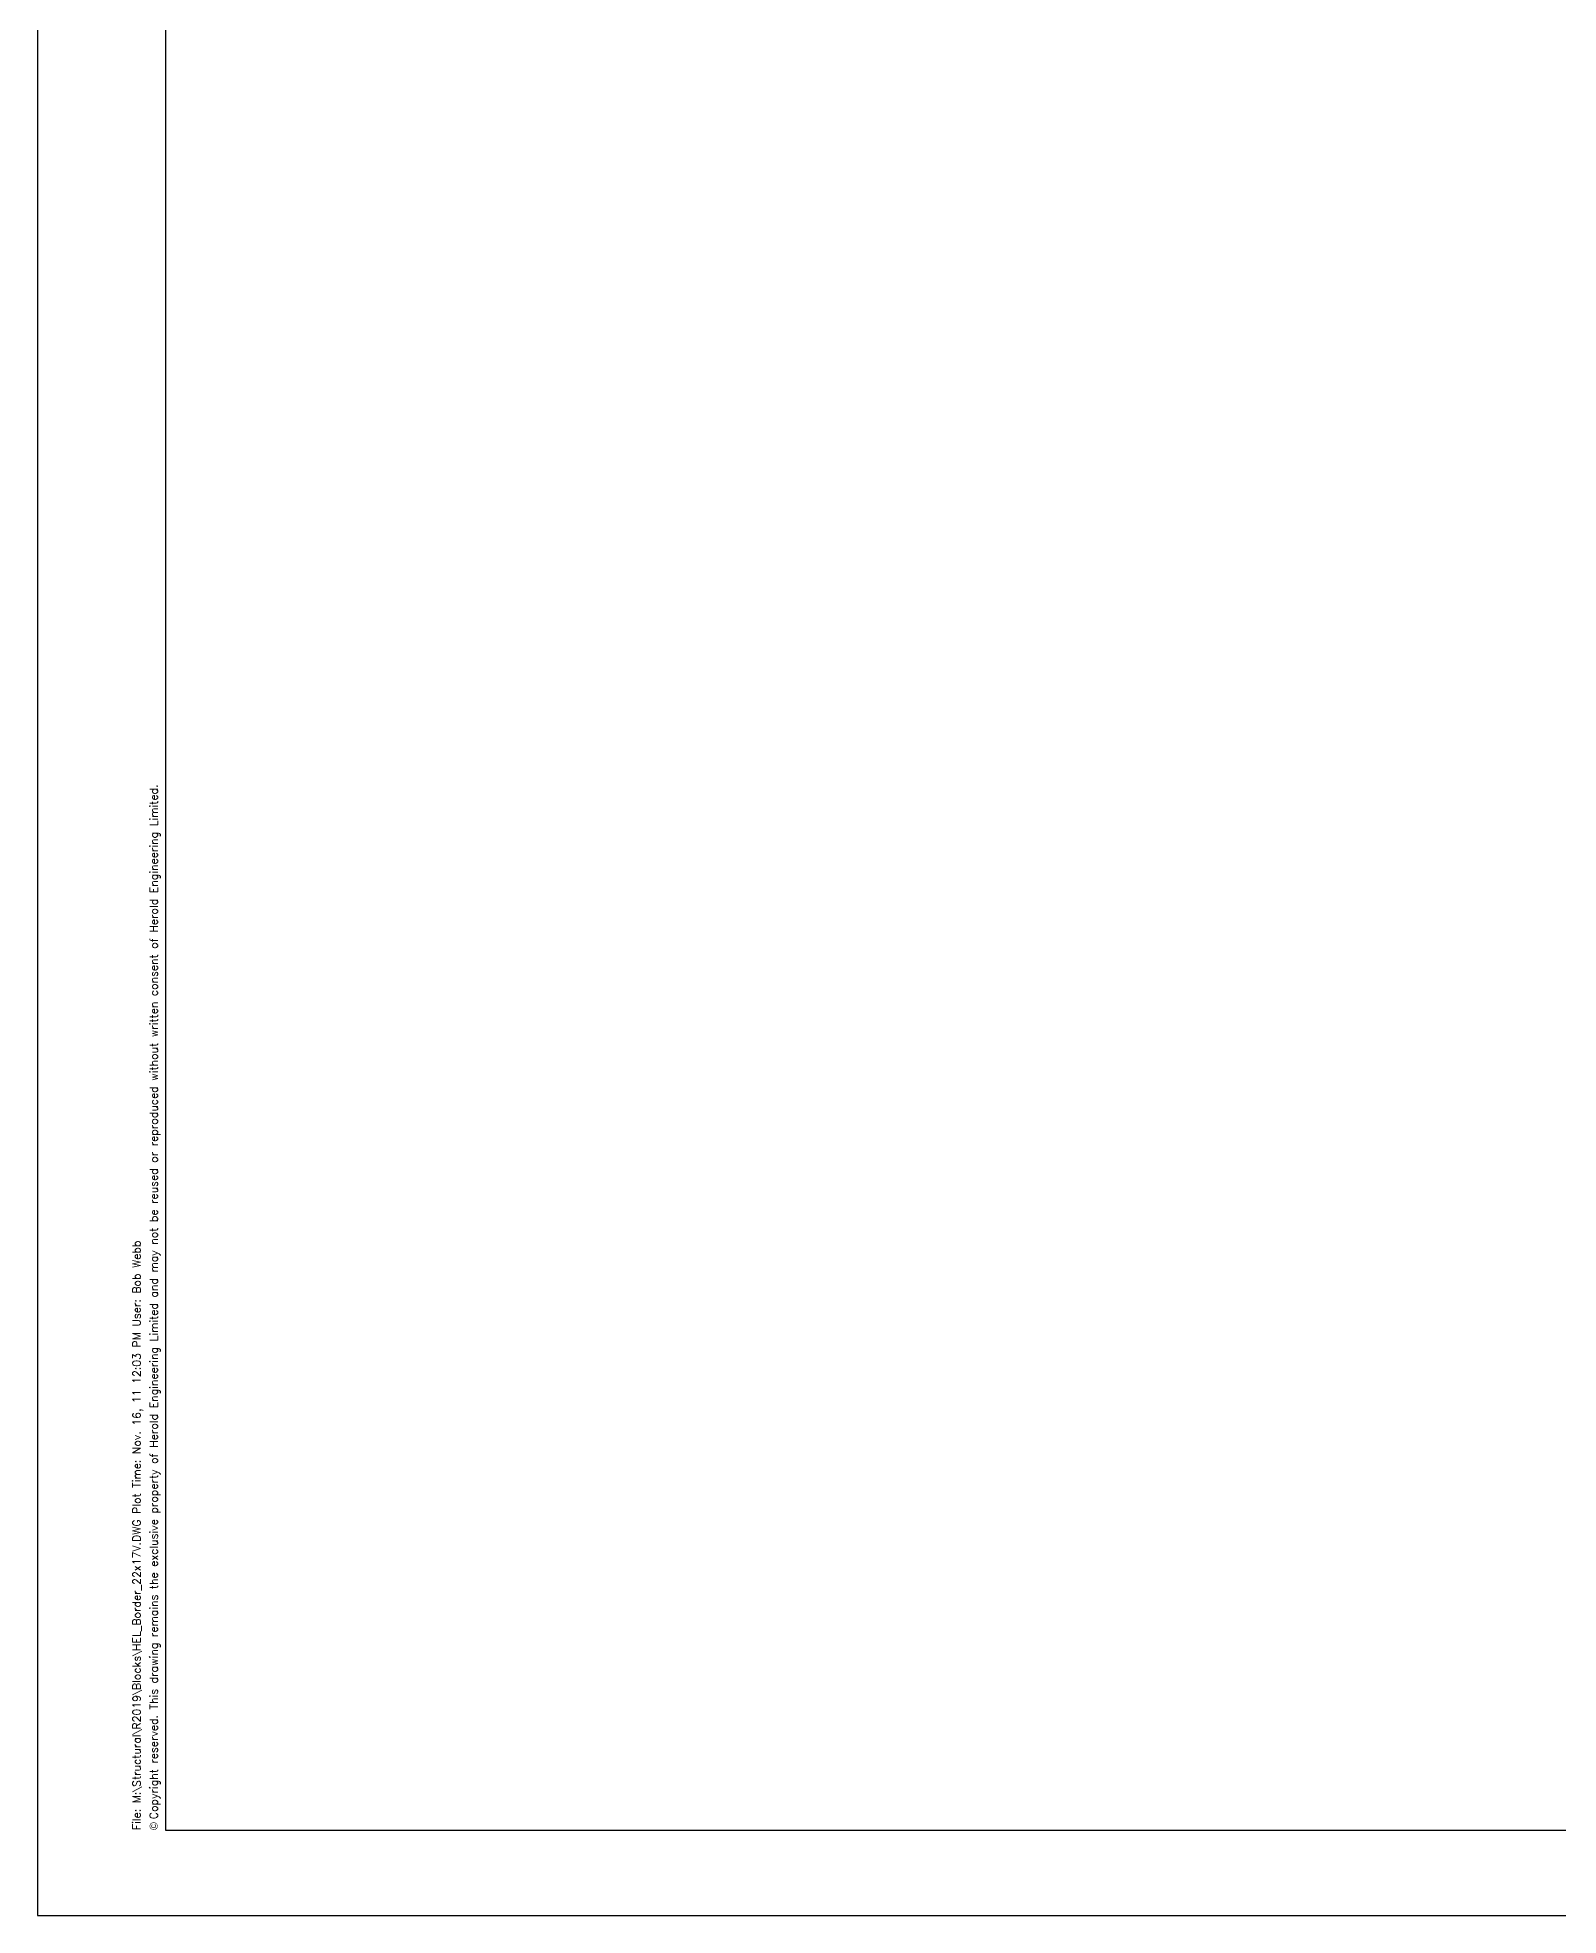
# Model space of a CAD drawing. Extents: x 0 to 17.8, y 0 to 22.
# Drawn here: x 0 to 8.91, y 0 to 11 of the extents above; entities that cross this region are included whole.
import ezdxf

# ---------------------------------------------------------------- set-up
doc = ezdxf.new("R2010")
doc.units = 0
doc.header["$LTSCALE"] = 10
doc.header["$MEASUREMENT"] = 0
for name, color, linetype in [('BDR-18', 1, 'Continuous'), ('BDR-25', 4, 'Continuous'), ('BDR-SHADE', 254, 'Continuous')]:
    doc.layers.add(name, color=color, linetype=linetype)
doc.styles.add('HEL-Title4', font='romand.shx')

msp = doc.modelspace()

# ---------------------------------------------------------------- linework, layer by layer
at = {"layer": 'BDR-18'}
msp.add_lwpolyline([(0, 0), (17, 0), (17, 22), (0, 22)], close=True, dxfattribs=at)
at = {"layer": 'BDR-25'}
msp.add_lwpolyline([(0.75, 21.5), (0.75, 0.5)], dxfattribs=at)
at = {"layer": 'BDR-SHADE'}
msp.add_lwpolyline([(0.75, 0.5), (14.625, 0.5)], dxfattribs=at)

# ---------------------------------------------------------------- texts
at = {"layer": 'BDR-18', "insert": (0.657, 0.5), "char_height": 0.046875, "width": 16.08464, "attachment_point": 1, "rotation": 90, "style": 'HEL-Title4'}
msp.add_mtext('{\\fSymbol|b0|i0|c2|p18;Ó }Copyright reserved. This drawing remains the exclusive property of Herold Engineering Limited and may not be reused or reproduced without written consent of Herold Engineering Limited.', dxfattribs=at)
at = {"layer": 'BDR-18', "insert": (0.557, 0.5), "char_height": 0.046875, "attachment_point": 1, "rotation": 90, "style": 'HEL-Title4'}
msp.add_mtext('File: M:\\\\Structural\\\\R2019\\\\Blocks\\\\HEL_Border_22x17V.DWG Plot Time: Nov. 16, 11 12:03 PM User: Bob Webb', dxfattribs=at)

doc.saveas('drawing.dxf')
